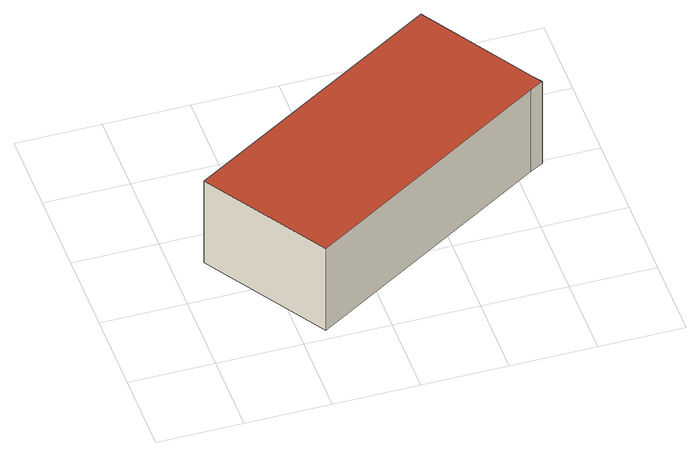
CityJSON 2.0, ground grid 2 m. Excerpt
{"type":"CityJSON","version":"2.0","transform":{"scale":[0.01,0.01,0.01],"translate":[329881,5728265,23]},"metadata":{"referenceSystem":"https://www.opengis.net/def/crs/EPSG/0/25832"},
"CityObjects":{
"building1":{"type":"Building","attributes":{"Geometrietyp2DReferenz":"3000","Gemeindeschluessel":"05170048","function":"31001_2723","roofType":"1000","measuredHeight":2.4},"geometry":[{"type":"Solid","lod":"2","boundaries":[[[[0,1,2,3]],[[4,5,1,0]],[[6,7,5,4]],[[8,9,7,6]],[[10,11,9,8]],[[3,2,11,10]],[[8,6,4,0,3,10]],[[1,5,7,9,11,2]]]],"semantics":{"surfaces":[{"type":"WallSurface"},{"type":"RoofSurface"},{"type":"GroundSurface"}],"values":[[0,0,0,0,0,0,1,2]]}}]}
},
"vertices":[
[681,677,331],[681,677,92],[74,314,92],[74,314,331],[848,417,331],[848,417,92],[864,392,331],[864,392,92],[833,374,331],[833,374,92],[258,27,331],[258,27,92]
]}
